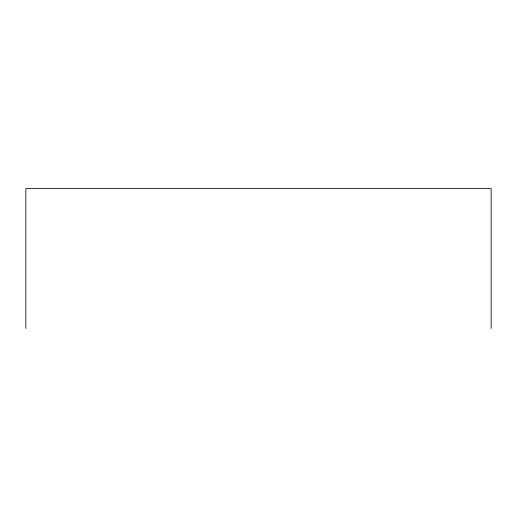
<?xml version="1.0" encoding="UTF-8"?>
<svg xmlns="http://www.w3.org/2000/svg" width="517" height="517" viewBox="0 0 517 517"><rect width="100%" height="100%" fill="white"/><g stroke="black" fill="none" stroke-linecap="round" stroke-linejoin="round"><path stroke-width="0.78" d="M491.15 328.424L491.15 188.576L25.85 188.576L25.85 328.424"/></g></svg>
